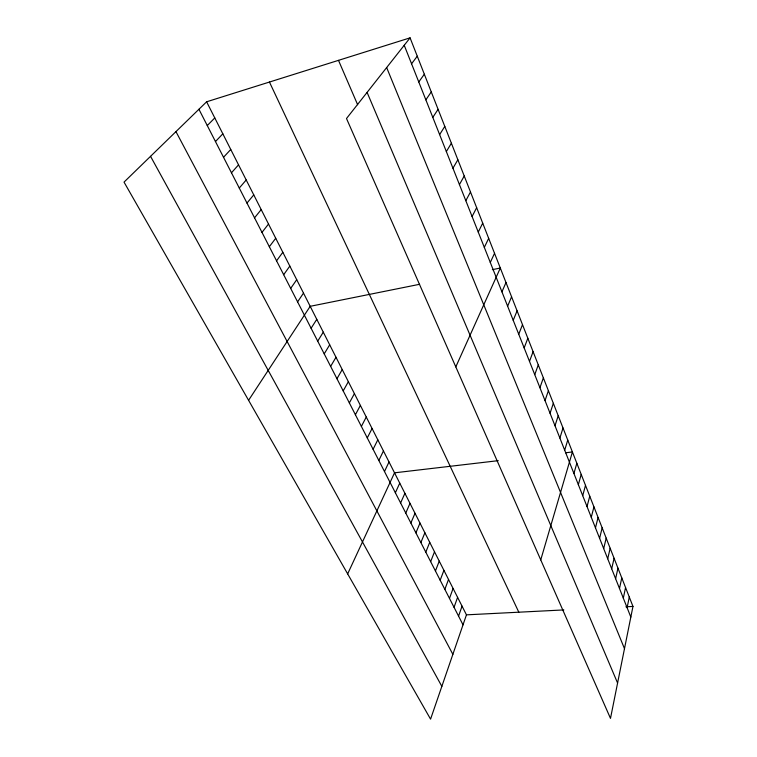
<?xml version="1.0" encoding="UTF-8"?>
<svg xmlns="http://www.w3.org/2000/svg" width="757" height="757" viewBox="0 0 757 757"><rect width="100%" height="100%" fill="white"/><g stroke="black" fill="none" stroke-linecap="round" stroke-linejoin="round"><path stroke-width="1.14" d="M632.966 606.433L610.492 718.384L346.498 118.518L410.076 37.85L632.966 606.433L625.916 606.792M627.099 607.682L629.285 597.046M623.323 598.153L625.556 587.536M619.491 588.492L621.781 577.903M615.621 578.717L617.958 568.147M611.694 568.81L614.088 558.269M607.72 558.78L610.161 548.267M603.689 548.607L606.187 538.123M599.601 538.303L602.156 527.856M595.466 527.856L598.077 517.438M591.274 517.277L593.942 506.897M587.025 506.556L589.75 496.204M582.71 495.674L585.502 485.369M578.348 484.66L581.206 474.393M573.92 473.485L576.834 463.256M540.744 559.896L572.415 451.967L565.526 452.781M564.694 450.197L567.75 440.072M559.887 438.066L563.009 427.989M555.004 425.765L558.212 415.735M550.055 413.275L553.339 403.301M545.031 400.595L548.39 390.688M206.614 101.798L466.454 614.845L430.572 719.15L124.034 182.115L206.614 101.798L410.076 37.85M539.93 387.716L543.365 377.875M458.562 616.122L462.054 606.149M454.049 607.313L457.597 597.358M534.754 374.649L538.274 364.874M449.478 598.39L453.093 588.454M444.851 589.372L448.532 579.455M529.493 361.382L533.098 351.674M440.177 580.231L443.914 570.343M524.156 347.908L527.837 338.265M435.436 570.986L439.249 561.117M430.648 561.628L434.518 551.787M518.734 334.216L522.51 324.658M425.794 552.156L429.73 542.334M513.218 320.315L517.088 310.834M420.883 542.57L424.885 532.777M415.905 532.862L419.984 523.087M507.625 306.197L511.581 296.791M410.871 523.021L415.016 513.284M501.938 291.842L505.988 282.531M405.771 513.066L409.991 503.358M400.604 502.979L404.9 493.309M455.799 366.899L500.311 268.044L492.372 269.643M395.372 492.769L399.743 483.136M347.662 573.891L394.529 472.822L498.248 460.663M490.29 262.442L494.539 253.321M384.49 471.526L389.022 461.959M484.319 247.388L488.672 238.36M378.831 460.483L383.449 450.954M373.097 449.28L377.8 439.798M478.254 232.077L482.711 223.154M367.277 437.925L372.075 428.49M472.084 216.511L476.655 207.692M361.382 426.418L366.265 417.031M355.402 414.741L360.379 405.411M465.81 200.681L470.494 191.985M349.346 402.913L354.418 393.621M343.195 390.905L348.362 381.679M459.433 184.585L464.23 176.002M336.96 378.737L342.23 369.558M452.941 168.215L457.862 159.755M330.629 366.388L336.004 357.266M446.346 151.561L451.38 143.234M324.214 353.86L329.692 344.804M317.703 341.152L323.286 332.162M439.628 134.614L444.794 126.419M311.099 328.254L316.786 319.331M248.58 400.311L310.19 306.311L419.577 284.301M432.796 117.373L438.095 109.32M297.586 301.882L303.5 293.11M425.85 99.829L431.272 91.928M290.688 288.398L296.716 279.702M283.676 274.715L289.827 266.095M418.772 81.964L424.327 74.214M276.56 260.815L282.825 252.289M411.562 63.787L417.268 56.198M269.331 246.716L275.728 238.266M261.988 232.39L268.517 224.034M254.541 217.836L261.203 209.575M246.971 203.056L253.765 194.899M239.278 188.048L246.214 179.986M231.462 172.795L238.54 164.846M223.533 157.295L230.753 149.46M215.461 141.55L222.832 133.828M207.267 125.548L214.789 117.941M466.454 614.845L563.833 609.924M150.548 156.33L441.851 686.372M175.955 131.623L452.866 654.351M198.93 109.273L463.019 624.828M269.454 82.049L518.81 612.195M338.493 60.352L357.635 104.712M367.088 92.392L617.589 683.041M386.657 67.562L624.487 648.664M404.229 45.269L630.827 617.087"/></g></svg>
